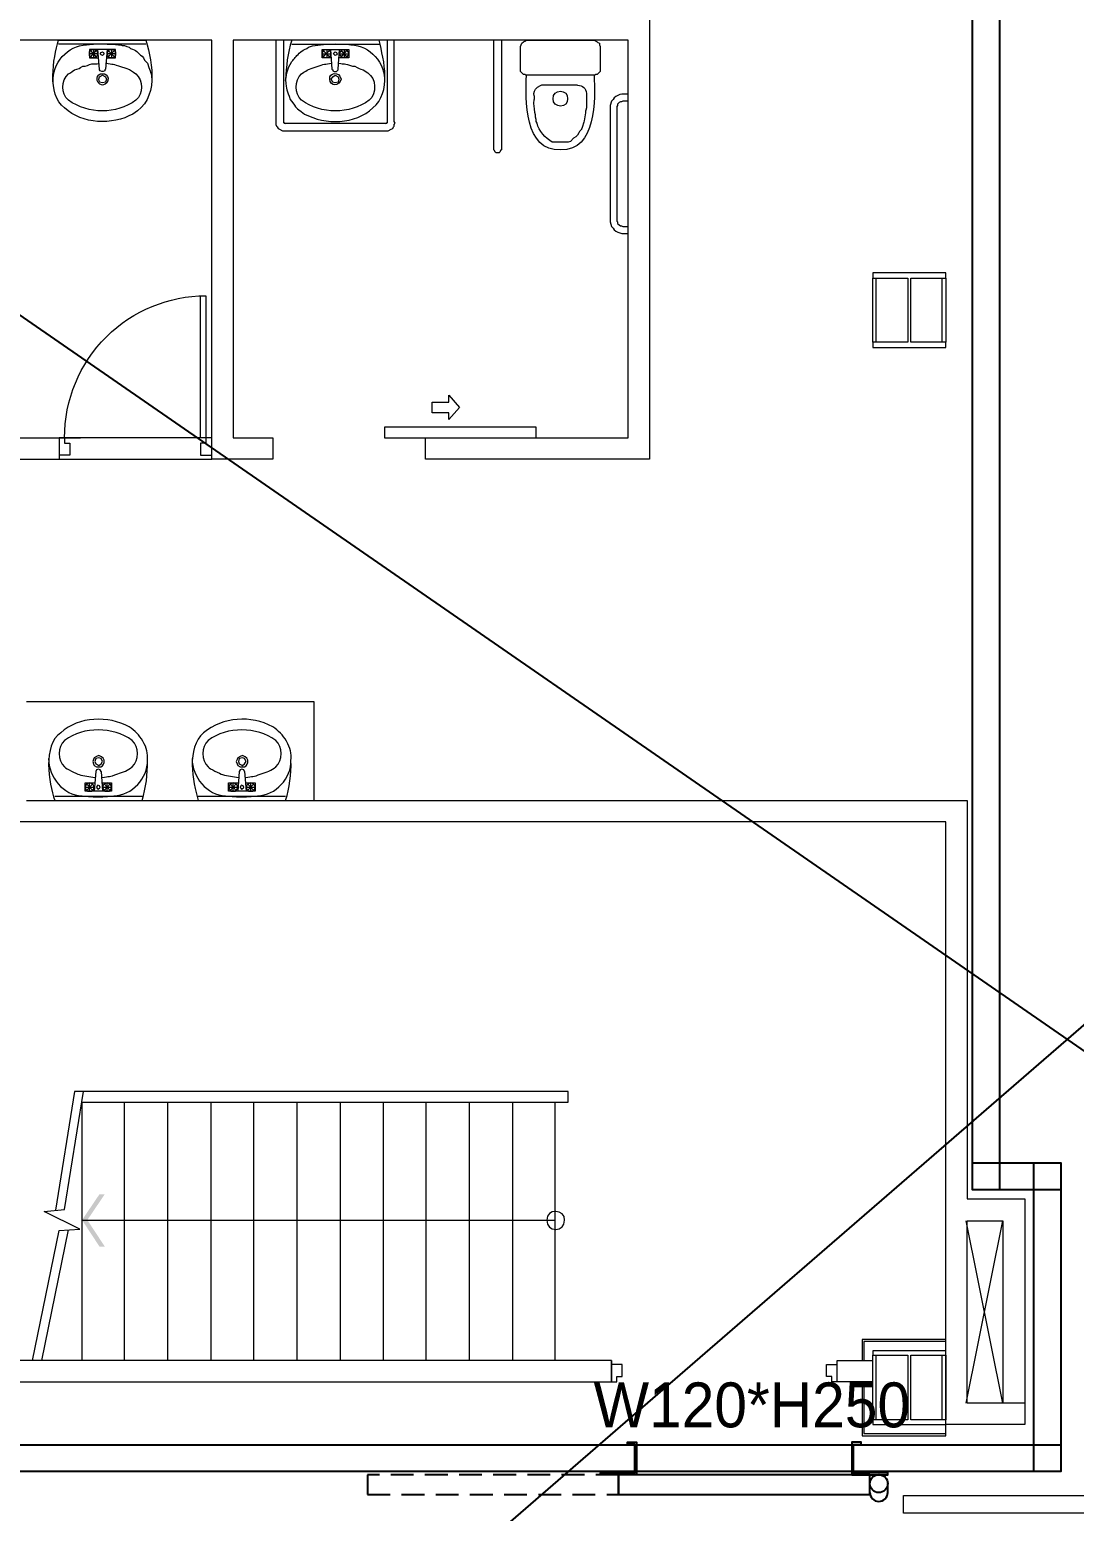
# Model space of a CAD drawing. Header units: millimetres. Extents: x -15161 to 10473752, y -72817 to 33960.
# Drawn here: x -1538 to -955, y -29224 to -28399 of the extents above; entities that cross this region are included whole.
import ezdxf

# ---------------------------------------------------------------- set-up
doc = ezdxf.new("R2010")
doc.units = ezdxf.units.MM
doc.linetypes.add('HIDDEN', pattern=[9.525, 6.35, -3.175])
doc.layers.add('PDF_單色填滿', color=7, linetype='Continuous')
doc.layers.add('PDF_幾何圖形', color=7, linetype='Continuous')
doc.layers.add('添利-門', color=150, linetype='Continuous', lineweight=25)
doc.styles.get("Standard").update_dxf_attribs({"font": 'arial.ttf'})

# ---------------------------------------------------------------- blocks, each defined once
blk = doc.blocks.new('建築底圖1140116')
at = {"layer": 'PDF_單色填滿', "lineweight": 0}
for points in [[(-1508.41, -23201.27), (-1505.45, -23201.27), (-1498.67, -23186.88), (-1495.71, -23186.88)], [(-1498.67, -23216.09), (-1495.71, -23216.09), (-1508.41, -23201.27), (-1505.45, -23201.27)]]:
    blk.add_solid(points, dxfattribs=at)
at = {"layer": 'PDF_幾何圖形', "lineweight": 0}
for points in [[(-1203.98, -22532.3), (-1203.98, -22502.24), (-1192.13, -22502.24), (-1192.13, -22532.3), (-1192.13, -22777.45), (-1317.03, -22777.45), (-1317.03, -22765.59), (-1203.98, -22765.59), (-1203.98, -22544.15), (-1424.15, -22544.15), (-1424.15, -22765.59), (-1402.14, -22765.59), (-1402.14, -22777.45), (-1436.01, -22777.45), (-1436.01, -22544.15), (-1818.34, -22544.15)], [(-1521.54, -22544.15), (-1472.84, -22544.15)], [(-1472.84, -22546.27), (-1521.54, -22546.27)], [(-1488.09, -22546.69), (-1486.82, -22546.69), (-1485.97, -22547.12), (-1484.7, -22547.12), (-1483.43, -22547.54), (-1482.16, -22547.96), (-1481.31, -22548.81)], [(-1400.44, -22544.15), (-1400.44, -22591.15), (-1400.02, -22592), (-1399.6, -22592.42), (-1399.17, -22593.27), (-1398.33, -22593.69), (-1396.63, -22594.54), (-1337.78, -22594.54), (-1336.09, -22593.69), (-1335.24, -22593.27), (-1334.81, -22592.42), (-1334.39, -22592), (-1334.39, -22591.15), (-1333.97, -22590.3), (-1334.39, -22589.46), (-1334.39, -22544.15)], [(-1396.21, -22544.15), (-1396.21, -22589.88), (-1395.78, -22590.3)], [(-1342.86, -22544.15), (-1391.55, -22544.15)], [(-1391.55, -22546.27), (-1342.86, -22546.27)], [(-1387.32, -22551.35), (-1386.47, -22550.5), (-1385.2, -22549.66), (-1384.35, -22549.23), (-1383.08, -22548.81), (-1382.24, -22547.96)], [(-1338.63, -22589.88), (-1338.2, -22589.88), (-1338.2, -22544.15)], [(-1274.69, -22544.15), (-1274.69, -22605.12), (-1275.12, -22605.55), (-1275.54, -22606.39), (-1275.96, -22606.82), (-1277.66, -22606.82), (-1278.08, -22606.39), (-1278.5, -22605.55), (-1278.93, -22605.12), (-1278.93, -22544.15)], [(-1494.86, -22553.89), (-1489.78, -22553.89), (-1489.78, -22549.23), (-1504.18, -22549.23), (-1504.18, -22553.89), (-1499.1, -22553.89)], [(-1499.52, -22551.78), (-1504.18, -22551.78)], [(-1500.37, -22553.47), (-1503.75, -22549.66)], [(-1503.75, -22553.47), (-1500.37, -22549.66)], [(-1502.06, -22549.23), (-1502.06, -22553.89)], [(-1494.44, -22549.23), (-1495.28, -22560.24), (-1495.71, -22560.67), (-1495.71, -22561.09), (-1496.55, -22561.51), (-1497.4, -22561.51), (-1498.25, -22561.09), (-1498.67, -22560.67), (-1498.67, -22560.24), (-1499.52, -22549.23)], [(-1489.78, -22551.78), (-1494.44, -22551.78)], [(-1490.2, -22553.47), (-1494.01, -22549.66)], [(-1494.01, -22553.47), (-1490.2, -22549.66)], [(-1491.9, -22549.23), (-1491.9, -22553.89)], [(-1474.96, -22553.05), (-1474.11, -22553.89), (-1473.69, -22555.16), (-1472, -22556.86), (-1471.15, -22559.4)], [(-1369.53, -22553.89), (-1374.61, -22553.89), (-1374.61, -22549.23), (-1359.8, -22549.23), (-1359.8, -22553.89), (-1365.3, -22553.89)], [(-1374.61, -22551.78), (-1369.96, -22551.78), (-1369.96, -22552.62), (-1371.23, -22553.89), (-1373.34, -22553.89), (-1374.19, -22552.62), (-1374.61, -22551.78), (-1374.19, -22550.5), (-1373.34, -22549.23), (-1371.23, -22549.23), (-1369.96, -22550.5), (-1369.96, -22551.78)], [(-1374.19, -22553.47), (-1370.38, -22549.66)], [(-1370.38, -22553.47), (-1374.19, -22549.66)], [(-1372.07, -22549.23), (-1372.07, -22553.89)], [(-1369.96, -22549.23), (-1369.11, -22560.24), (-1368.69, -22560.67), (-1368.69, -22561.09), (-1367.84, -22561.51), (-1366.57, -22561.51), (-1365.72, -22560.67), (-1365.72, -22560.24), (-1364.88, -22549.23)], [(-1364.88, -22551.78), (-1359.8, -22551.78)], [(-1364.03, -22553.47), (-1360.64, -22549.66)], [(-1360.64, -22553.47), (-1364.03, -22549.66)], [(-1362.34, -22549.23), (-1362.34, -22553.89)], [(-1516.03, -22562.78), (-1514.76, -22562.36), (-1513.91, -22561.51), (-1512.64, -22560.67), (-1510.1, -22559.82), (-1509.26, -22559.4), (-1507.99, -22558.55), (-1506.72, -22558.55), (-1505.45, -22558.13), (-1504.18, -22557.7), (-1502.91, -22557.28), (-1499.94, -22557.28), (-1498.67, -22556.86)], [(-1357.68, -22558.55), (-1356.41, -22558.55), (-1355.14, -22559.4), (-1353.87, -22559.82), (-1353.02, -22560.24), (-1351.75, -22560.67), (-1349.21, -22562.36)], [(-1232.35, -22569.13), (-1241.67, -22569.13), (-1252.25, -22569.13), (-1253.1, -22569.56), (-1254.79, -22570.4)], [(-1256.49, -22575.06), (-1256.49, -22577.18)], [(-1227.27, -22573.79), (-1227.27, -22575.06), (-1227.27, -22581.84), (-1227.69, -22583.11)], [(-1212.45, -22577.18), (-1213.3, -22578.03), (-1214.15, -22580.57), (-1214.15, -22645.35), (-1213.3, -22647.89), (-1212.45, -22648.73)], [(-1203.98, -22578.03), (-1206.95, -22578.03), (-1207.79, -22578.45), (-1208.22, -22578.45), (-1209.06, -22578.87), (-1209.91, -22579.72), (-1209.91, -22580.57), (-1210.33, -22580.99), (-1210.33, -22644.92), (-1209.91, -22645.35), (-1209.91, -22646.19), (-1209.06, -22647.04), (-1208.22, -22647.46), (-1207.79, -22647.46), (-1206.95, -22647.89), (-1203.98, -22647.89)], [(-1254.79, -22590.3), (-1255.22, -22589.46), (-1255.22, -22588.19), (-1255.64, -22586.92), (-1255.64, -22585.65), (-1256.06, -22584.38)], [(-1396.21, -22589.88), (-1395.78, -22589.88), (-1395.78, -22590.3), (-1395.36, -22590.3), (-1394.94, -22590.73)], [(-1395.36, -22590.3), (-1339.47, -22590.3), (-1339.05, -22590.73)], [(-1339.47, -22590.3), (-1338.63, -22590.3), (-1338.63, -22589.88), (-1338.2, -22590.3)], [(-1232.35, -22597.08), (-1233.2, -22597.93), (-1234.47, -22598.77), (-1236.16, -22600.47), (-1237.43, -22600.89), (-1241.67, -22600.89), (-1246.32, -22600.89)], [(-1818.34, -22765.59), (-1509.26, -22765.59)], [(-1442.36, -22765.59), (-1521.11, -22765.59), (-1521.11, -22777.45), (-1436.01, -22777.45), (-1436.01, -22765.59), (-1439.4, -22765.59), (-1439.4, -22768.56), (-1442.36, -22768.56), (-1442.36, -22775.33), (-1436.01, -22775.33)], [(-1521.11, -22765.59), (-1518.15, -22765.59), (-1518.15, -22768.56), (-1515.18, -22768.56), (-1515.18, -22775.33), (-1521.11, -22775.33)], [(-1818.34, -22777.45), (-1509.26, -22777.45)], [(-1539.32, -22912.51), (-1379.27, -22912.51), (-1379.27, -22967.56)], [(-1499.1, -22942.58), (-1500.37, -22943), (-1501.64, -22943.85), (-1502.06, -22944.69), (-1502.48, -22945.96), (-1502.06, -22947.23), (-1501.64, -22948.08), (-1500.37, -22948.93), (-1499.1, -22948.93)], [(-1419.07, -22942.58), (-1420.34, -22943), (-1421.61, -22943.85), (-1422.04, -22944.69), (-1422.46, -22945.96), (-1422.04, -22947.23), (-1421.61, -22948.08), (-1420.34, -22948.93), (-1419.07, -22948.93)], [(-1500.79, -22951.47), (-1501.64, -22962.48)], [(-1497.82, -22951.47), (-1496.98, -22962.48)], [(-1420.77, -22951.47), (-1421.61, -22962.48)], [(-1417.8, -22951.47), (-1416.95, -22962.48)], [(-1496.98, -22957.82), (-1491.9, -22957.82), (-1491.9, -22962.48), (-1506.72, -22962.48), (-1506.72, -22957.82), (-1501.21, -22957.82)], [(-1501.64, -22960.36), (-1506.72, -22960.36)], [(-1502.48, -22958.24), (-1505.87, -22962.05)], [(-1505.87, -22958.24), (-1502.48, -22962.05)], [(-1504.18, -22962.48), (-1504.18, -22957.82)], [(-1491.9, -22960.36), (-1496.98, -22960.36)], [(-1492.74, -22958.24), (-1496.13, -22962.05)], [(-1496.13, -22958.24), (-1492.74, -22962.05)], [(-1494.44, -22962.48), (-1494.44, -22957.82)], [(-1416.95, -22957.82), (-1411.87, -22957.82), (-1411.87, -22962.48), (-1426.69, -22962.48), (-1426.69, -22957.82), (-1421.19, -22957.82)], [(-1421.61, -22960.36), (-1426.69, -22960.36)], [(-1422.46, -22958.24), (-1425.85, -22962.05)], [(-1425.85, -22958.24), (-1422.46, -22962.05)], [(-1424.15, -22962.48), (-1424.15, -22957.82)], [(-1411.87, -22960.36), (-1416.95, -22960.36)], [(-1412.72, -22958.24), (-1416.11, -22962.05)], [(-1416.11, -22958.24), (-1412.72, -22962.05)], [(-1414.41, -22962.48), (-1414.41, -22957.82)], [(-1539.32, -22967.56), (-1015.15, -22967.56), (-1015.15, -23189.42), (-982.97, -23189.42), (-982.97, -23315.17)], [(-1474.96, -22965.44), (-1523.65, -22965.44)], [(-1505.45, -22962.48), (-1502.91, -22962.48)], [(-1495.71, -22962.48), (-1493.17, -22962.48)], [(-1394.94, -22965.44), (-1443.63, -22965.44)], [(-1425.42, -22962.48), (-1422.88, -22962.48)], [(-1415.68, -22962.48), (-1413.14, -22962.48)], [(-1027, -23321.52), (-1027, -22979.41), (-1539.32, -22979.41), (-1818.34, -22979.41)], [(-1535.93, -23279.6), (-1521.11, -23207.2), (-1509.68, -23206.36), (-1529.58, -23196.62), (-1518.15, -23195.35), (-1507.56, -23129.72)], [(-1508.41, -23279.6), (-1508.41, -23135.65), (-1237.43, -23135.65), (-1237.43, -23129.72), (-1512.64, -23129.72), (-1523.23, -23195.77)], [(-1484.7, -23279.6), (-1484.7, -23135.65)], [(-1460.57, -23279.6), (-1460.57, -23135.65)], [(-1436.43, -23279.6), (-1436.43, -23135.65)], [(-1412.72, -23279.6), (-1412.72, -23135.65)], [(-1388.59, -23279.6), (-1388.59, -23135.65)], [(-1364.45, -23279.6), (-1364.45, -23135.65)], [(-1340.32, -23279.6), (-1340.32, -23135.65)], [(-1316.61, -23279.6), (-1316.61, -23135.65)], [(-1292.47, -23279.6), (-1292.47, -23135.65)], [(-1268.34, -23279.6), (-1268.34, -23135.65)], [(-1244.63, -23279.6), (-1244.63, -23135.65)], [(-1530.85, -23279.6), (-1516.03, -23206.78)], [(-1508.41, -23201.27), (-1244.63, -23201.27)], [(-982.97, -23303.31), (-1015.15, -23303.31), (-1015.15, -23201.7), (-995.25, -23201.7), (-995.25, -23303.31), (-1015.57, -23201.7)], [(-1015.57, -23303.31), (-995.25, -23201.7)], [(-1027, -23267.75), (-1073.58, -23267.75), (-1073.58, -23279.6)], [(-1027, -23269.02), (-1072.73, -23269.02), (-1072.73, -23279.6)], [(-1213.3, -23291.46), (-1213.3, -23279.6), (-1776.85, -23279.6)], [(-1213.3, -23279.6), (-1213.3, -23291.46), (-1210.33, -23291.46), (-1210.33, -23288.5), (-1207.37, -23288.5), (-1207.37, -23281.72), (-1213.3, -23281.72)], [(-1087.55, -23291.46), (-1090.51, -23291.46), (-1090.51, -23288.5), (-1093.48, -23288.5), (-1093.48, -23281.72), (-1087.55, -23281.72)], [(-1067.65, -23291.46), (-1087.55, -23291.46), (-1087.55, -23279.6), (-1067.65, -23279.6)], [(-1776.85, -23291.46), (-1213.3, -23291.46)], [(-1073.58, -23291.46), (-1073.58, -23321.52), (-1027, -23321.52)], [(-1072.73, -23291.46), (-1072.73, -23320.25), (-1027, -23320.25)], [(-982.97, -23315.17), (-1027, -23315.17)]]:
    blk.add_lwpolyline(points, dxfattribs=at)
for points in [[(-1223.04, -22563.63), (-1260.72, -22563.63), (-1261.14, -22563.63), (-1261.57, -22563.21), (-1262.41, -22563.21), (-1264.11, -22561.51), (-1264.11, -22547.54), (-1263.26, -22545.85), (-1262.41, -22545), (-1261.57, -22544.58), (-1260.72, -22544.15), (-1223.04, -22544.15), (-1221.34, -22545), (-1220.92, -22545.42), (-1220.07, -22545.85), (-1220.07, -22546.69), (-1219.65, -22547.54), (-1219.65, -22561.51), (-1221.34, -22563.21), (-1222.19, -22563.21), (-1222.61, -22563.63)], [(-1502.06, -22553.89), (-1503.33, -22553.89), (-1504.18, -22552.62), (-1504.18, -22550.5), (-1503.33, -22549.23), (-1500.79, -22549.23), (-1499.94, -22550.5), (-1499.52, -22551.78), (-1499.94, -22552.62), (-1500.79, -22553.89)], [(-1496.98, -22552.62), (-1497.82, -22552.2), (-1498.25, -22551.78), (-1497.82, -22550.93), (-1496.98, -22550.5), (-1496.55, -22550.93), (-1496.13, -22551.78)], [(-1491.9, -22553.89), (-1493.17, -22553.89), (-1494.01, -22552.62), (-1494.44, -22551.78), (-1494.01, -22550.5), (-1493.17, -22549.23), (-1491.05, -22549.23), (-1489.78, -22550.5), (-1489.78, -22552.62), (-1491.05, -22553.89)], [(-1366.15, -22551.78), (-1366.57, -22552.2), (-1367.42, -22552.62), (-1368.26, -22551.78), (-1367.84, -22550.93), (-1367.42, -22550.5), (-1366.57, -22550.93)], [(-1359.8, -22551.78), (-1360.22, -22552.62), (-1361.07, -22553.89), (-1363.61, -22553.89), (-1364.45, -22552.62), (-1364.88, -22551.78), (-1364.45, -22550.5), (-1363.61, -22549.23), (-1361.07, -22549.23), (-1360.22, -22550.5)], [(-1496.98, -22567.86), (-1498.67, -22567.44), (-1499.1, -22565.75), (-1498.67, -22564.48), (-1496.98, -22563.63), (-1495.28, -22564.48), (-1494.86, -22565.75), (-1495.28, -22567.44)], [(-1365.3, -22565.75), (-1365.72, -22567.44), (-1367.42, -22567.86), (-1368.69, -22567.44), (-1369.53, -22565.75), (-1368.69, -22564.48), (-1367.42, -22563.63), (-1365.72, -22564.48)], [(-1067.65, -22712.24), (-1067.65, -22715.21), (-1027, -22715.21), (-1027, -22712.24), (-1046.48, -22712.24), (-1046.48, -22676.68), (-1027, -22676.68), (-1027, -22673.71), (-1067.65, -22673.71), (-1067.65, -22676.68), (-1048.17, -22676.68), (-1048.17, -22712.24)], [(-1067.65, -22712.24), (-1067.65, -22676.68), (-1065.95, -22676.68), (-1065.95, -22712.24)], [(-1029.12, -22712.24), (-1029.12, -22676.68), (-1027, -22676.68), (-1027, -22712.24)], [(-1303.91, -22745.69), (-1303.91, -22741.88), (-1297.98, -22748.66), (-1303.91, -22755.43), (-1303.91, -22751.62), (-1313.22, -22751.62), (-1313.22, -22745.69)], [(-1255.22, -22765.59), (-1255.22, -22759.67), (-1339.9, -22759.67), (-1339.9, -22765.59)], [(-1499.1, -22943.85), (-1500.79, -22944.27), (-1501.21, -22945.96), (-1500.79, -22947.23), (-1499.1, -22948.08), (-1497.82, -22947.23), (-1496.98, -22945.96), (-1497.82, -22944.27)], [(-1419.07, -22943.85), (-1420.77, -22944.27), (-1421.19, -22945.96), (-1420.77, -22947.23), (-1419.07, -22948.08), (-1417.8, -22947.23), (-1416.95, -22945.96), (-1417.8, -22944.27)], [(-1499.52, -22959.09), (-1499.94, -22959.51), (-1500.37, -22960.36), (-1499.52, -22961.21), (-1498.67, -22960.78), (-1498.25, -22960.36), (-1498.67, -22959.51)], [(-1419.5, -22959.09), (-1419.92, -22959.51), (-1420.34, -22960.36), (-1419.92, -22960.78), (-1419.5, -22961.21), (-1418.65, -22960.78), (-1418.23, -22960.36), (-1418.65, -22959.51)], [(-1067.65, -23312.63), (-1067.65, -23315.17), (-1027, -23315.17), (-1027, -23312.63), (-1046.48, -23312.63), (-1046.48, -23276.64), (-1027, -23276.64), (-1027, -23274.1), (-1067.65, -23274.1), (-1067.65, -23276.64), (-1048.17, -23276.64), (-1048.17, -23312.63)], [(-1067.65, -23312.63), (-1067.65, -23276.64), (-1065.95, -23276.64), (-1065.95, -23312.63)], [(-1029.12, -23312.63), (-1029.12, -23276.64), (-1027, -23276.64), (-1027, -23312.63)]]:
    blk.add_lwpolyline(points, close=True, dxfattribs=at)
for points in [[(-1518.15, -22765.59, -0.199564), (-1494.86, -22709.28, -0.195591), (-1439.4, -22686.42), (-1439.4, -22765.59), (-1442.36, -22765.59), (-1442.36, -22686.42)], [(-1523.65, -22967.56), (-1474.96, -22967.56, 0.085895), (-1472, -22945.54)], [(-1443.63, -22967.56), (-1394.94, -22967.56, 0.085899), (-1391.97, -22945.54)]]:
    blk.add_lwpolyline(points, format="xyb", dxfattribs=at)
for points in [[(-1518.15, -22581.84), (-1528.15, -22574.42), (-1524.41, -22554.22), (-1521.54, -22544.15)], [(-1524.5, -22567.44), (-1525.17, -22556.93), (-1516.47, -22546.97), (-1505.87, -22546.69)], [(-1505.87, -22546.69), (-1502.09, -22545.9), (-1492.05, -22546.18), (-1488.09, -22546.69)], [(-1472.84, -22544.15), (-1468.96, -22557.55), (-1465.39, -22576.93), (-1480.04, -22585.22)], [(-1391.55, -22544.15), (-1393.99, -22551.3), (-1394.54, -22558.7), (-1394.94, -22566.17)], [(-1382.24, -22547.96), (-1376.85, -22545.97), (-1364.28, -22545.82), (-1358.53, -22546.69)], [(-1358.53, -22546.69), (-1347.93, -22546.97), (-1339.23, -22556.93), (-1339.9, -22567.44)], [(-1346.25, -22581.84), (-1335.79, -22573.12), (-1340.07, -22555.4), (-1342.86, -22544.15)], [(-1481.31, -22548.81), (-1478.28, -22549.37), (-1477.41, -22551.22), (-1474.96, -22553.05)], [(-1394.94, -22566.59), (-1394.17, -22561.82), (-1394.25, -22560.65), (-1391.55, -22556.01)], [(-1391.55, -22556.01), (-1389.91, -22554.23), (-1389.37, -22553.17), (-1387.32, -22551.35)], [(-1516.03, -22577.6), (-1520.16, -22573.82), (-1519.98, -22566.59), (-1516.03, -22562.78)], [(-1496.98, -22569.13), (-1501.78, -22568.03), (-1500.3, -22562.24), (-1496.98, -22562.78)], [(-1496.98, -22562.78), (-1493.66, -22562.24), (-1492.17, -22568.03), (-1496.98, -22569.13)], [(-1495.28, -22556.86), (-1490.82, -22557.71), (-1491.5, -22557.02), (-1486.39, -22558.97)], [(-1486.39, -22558.97), (-1480.79, -22560.81), (-1482.96, -22559.82), (-1478.35, -22562.78)], [(-1478.35, -22562.78), (-1474.4, -22566.59), (-1474.22, -22573.82), (-1478.35, -22577.6)], [(-1471.15, -22559.4), (-1470.08, -22561.92), (-1469.59, -22563.83), (-1469.46, -22566.59)], [(-1386.05, -22577.6), (-1390.17, -22573.82), (-1390, -22566.59), (-1386.05, -22562.78)], [(-1386.05, -22562.78), (-1381.9, -22560.33), (-1382.84, -22560.43), (-1378, -22558.97)], [(-1378, -22558.97), (-1372.89, -22557.02), (-1373.58, -22557.71), (-1369.11, -22556.86)], [(-1370.38, -22565.75), (-1370.92, -22562.42), (-1365.14, -22560.94), (-1364.03, -22565.75)], [(-1365.3, -22556.86), (-1361.84, -22557.91), (-1362.67, -22556.48), (-1357.68, -22558.55)], [(-1349.21, -22562.36), (-1344.26, -22565.39), (-1344.13, -22573.82), (-1348.36, -22577.6)], [(-1241.67, -22605.12), (-1261.83, -22606.45), (-1261.43, -22576.81), (-1260.72, -22563.63)], [(-1223.04, -22563.63), (-1222.26, -22576.61), (-1221.86, -22606.05), (-1241.67, -22605.12)], [(-1394.94, -22566.17), (-1394.41, -22572.4), (-1394.39, -22571.41), (-1392.4, -22577.18)], [(-1364.03, -22565.75), (-1364.85, -22569.89), (-1370.24, -22570.22), (-1370.38, -22565.75)], [(-1256.49, -22575.06), (-1256.75, -22573.33), (-1256.22, -22571.51), (-1254.79, -22570.4)], [(-1245.9, -22576.76), (-1246.32, -22571.26), (-1237.11, -22571.05), (-1237.86, -22576.76)], [(-1232.35, -22569.13), (-1229.23, -22569.52), (-1227.62, -22570.5), (-1227.27, -22573.79)], [(-1478.35, -22577.6), (-1489.68, -22585.56), (-1504.44, -22585.37), (-1516.03, -22577.6)], [(-1392.4, -22577.18), (-1387.73, -22583.14), (-1390.48, -22580.7), (-1384.35, -22585.22)], [(-1348.36, -22577.6), (-1359.38, -22585.37), (-1375.14, -22585.45), (-1386.05, -22577.6)], [(-1256.06, -22584.38), (-1256.47, -22580.99), (-1256.6, -22580.88), (-1256.49, -22577.18)], [(-1237.86, -22576.76), (-1237.01, -22582.12), (-1246.29, -22582.15), (-1245.9, -22576.76)], [(-1203.98, -22574.22), (-1207.02, -22573.83), (-1210.85, -22574.22), (-1212.45, -22577.18)], [(-1480.04, -22585.22), (-1491.76, -22591.55), (-1508.06, -22590.98), (-1518.15, -22581.84)], [(-1384.35, -22585.22), (-1372.7, -22591.48), (-1356.22, -22591.02), (-1346.25, -22581.84)], [(-1227.69, -22583.11), (-1227.72, -22584.08), (-1228.52, -22589.64), (-1228.96, -22590.3)], [(-1246.32, -22600.89), (-1250.24, -22598.56), (-1253.81, -22594.86), (-1254.79, -22590.3)], [(-1228.96, -22590.3), (-1230.76, -22596.32), (-1229.97, -22592.62), (-1232.35, -22597.08)], [(-1212.45, -22648.73), (-1210.85, -22651.7), (-1207.02, -22652.09), (-1203.98, -22651.7)], [(-1482.16, -22926.49), (-1493.82, -22920.3), (-1510.04, -22920.66), (-1520.27, -22929.87)], [(-1480.47, -22934.11), (-1491.4, -22926.34), (-1507.22, -22926.27), (-1518.15, -22934.11)], [(-1474.54, -22934.53), (-1476.49, -22931.06), (-1479.03, -22928.74), (-1482.16, -22926.49)], [(-1402.14, -22926.49), (-1414.41, -22920.07), (-1429.72, -22920.94), (-1440.67, -22929.87)], [(-1400.44, -22934.11), (-1411.37, -22926.34), (-1427.2, -22926.27), (-1438.12, -22934.11)], [(-1394.51, -22934.53), (-1396.47, -22931.06), (-1399.01, -22928.74), (-1402.14, -22926.49)], [(-1520.27, -22929.87), (-1530.49, -22937.1), (-1526.93, -22957.59), (-1523.65, -22967.56)], [(-1518.15, -22934.11), (-1522.28, -22937.89), (-1522.1, -22945.12), (-1518.15, -22948.93)], [(-1480.47, -22948.93), (-1476.51, -22945.12), (-1476.34, -22937.89), (-1480.47, -22934.11)], [(-1472, -22945.54), (-1471.76, -22940.99), (-1472.19, -22938.6), (-1474.54, -22934.53)], [(-1440.67, -22929.87), (-1450.3, -22938.49), (-1446.97, -22956.83), (-1443.63, -22967.56)], [(-1438.12, -22934.11), (-1442.25, -22937.89), (-1442.08, -22945.12), (-1438.12, -22948.93)], [(-1400.44, -22948.93), (-1396.49, -22945.12), (-1396.31, -22937.89), (-1400.44, -22934.11)], [(-1391.97, -22945.54), (-1391.73, -22940.99), (-1392.17, -22938.59), (-1394.51, -22934.53)], [(-1499.1, -22948.93), (-1495.78, -22949.47), (-1494.29, -22943.68), (-1499.1, -22942.58)], [(-1419.07, -22948.93), (-1415.76, -22949.47), (-1414.27, -22943.68), (-1419.07, -22942.58)], [(-1527.04, -22944.27), (-1526.95, -22954.48), (-1519.09, -22964.66), (-1508.41, -22965.02)], [(-1518.15, -22948.93), (-1517.32, -22949.99), (-1511.59, -22952.53), (-1510.1, -22953.16)], [(-1497.82, -22951.47), (-1497.78, -22949.73), (-1500.83, -22949.71), (-1500.79, -22951.47)], [(-1490.63, -22965.02), (-1480.66, -22964.83), (-1471.48, -22955.1), (-1472, -22945.12)], [(-1488.51, -22952.74), (-1485.67, -22951.86), (-1482.7, -22950.82), (-1480.47, -22948.93)], [(-1447.02, -22944.27), (-1447.11, -22954.47), (-1438.94, -22964.67), (-1428.39, -22965.02)], [(-1438.12, -22948.93), (-1437.3, -22949.99), (-1431.56, -22952.53), (-1430.08, -22953.16)], [(-1417.8, -22951.47), (-1417.76, -22949.73), (-1420.81, -22949.71), (-1420.77, -22951.47)], [(-1410.6, -22965.02), (-1400.63, -22964.83), (-1391.46, -22955.1), (-1391.97, -22945.12)], [(-1408.49, -22952.74), (-1405.65, -22951.86), (-1402.68, -22950.82), (-1400.44, -22948.93)], [(-1510.1, -22953.16), (-1507.18, -22954.01), (-1504.18, -22954.3), (-1501.21, -22954.85)], [(-1504.18, -22957.82), (-1506.97, -22958.52), (-1507.44, -22960.34), (-1505.45, -22962.48)], [(-1502.91, -22962.48), (-1500.92, -22960.34), (-1501.39, -22958.52), (-1504.18, -22957.82)], [(-1494.44, -22957.82), (-1497.23, -22958.52), (-1497.7, -22960.34), (-1495.71, -22962.48)], [(-1497.4, -22954.85), (-1492.93, -22954), (-1493.62, -22954.69), (-1488.51, -22952.74)], [(-1493.17, -22962.48), (-1491.18, -22960.34), (-1491.65, -22958.52), (-1494.44, -22957.82)], [(-1430.08, -22953.16), (-1427.16, -22954.01), (-1424.15, -22954.3), (-1421.19, -22954.85)], [(-1424.15, -22957.82), (-1426.95, -22958.52), (-1427.41, -22960.34), (-1425.42, -22962.48)], [(-1422.88, -22962.48), (-1420.89, -22960.34), (-1421.37, -22958.52), (-1424.15, -22957.82)], [(-1414.41, -22957.82), (-1417.21, -22958.52), (-1417.67, -22960.34), (-1415.68, -22962.48)], [(-1417.38, -22954.85), (-1412.91, -22954), (-1413.6, -22954.69), (-1408.49, -22952.74)], [(-1413.14, -22962.48), (-1411.15, -22960.34), (-1411.63, -22958.52), (-1414.41, -22957.82)], [(-1508.41, -22965.02), (-1505.54, -22965.69), (-1493.5, -22965.69), (-1490.63, -22965.02)], [(-1428.39, -22965.02), (-1425.51, -22965.69), (-1413.48, -22965.69), (-1410.6, -22965.02)], [(-1239.55, -23201.27), (-1238.82, -23195.15), (-1250.02, -23194.78), (-1249.29, -23201.27)], [(-1249.29, -23201.27), (-1249.9, -23208.42), (-1238.95, -23208), (-1239.55, -23201.27)]]:
    blk.add_open_spline(points, degree=3, dxfattribs=at)

msp = doc.modelspace()

# ---------------------------------------------------------------- linework, layer by layer
at = {"color": 230}
msp.add_line((-2764.4316, -27714.2015), (3296.1753, -31900.7926), dxfattribs=at)
msp.add_lwpolyline([(43975.9067, 9939.3038), (-15160.8453, -41255.219)], dxfattribs=at)
at = {"color": 94}
for points in [[(-1012.1459, -27939.6491), (-997.1459, -27939.6491), (-997.1459, -29044.8916), (-1012.1459, -29044.8916)], [(-962.9672, -29029.8916), (-962.9672, -29044.8916), (-1012.1459, -29044.8916), (-1012.1459, -29029.8916)], [(-962.9672, -29201.9124), (-977.9672, -29201.9124), (-977.9672, -29029.8916), (-962.9672, -29029.8916)], [(-962.9672, -29186.9124), (-962.9672, -29201.9124), (-1813.3405, -29201.9124), (-1813.3405, -29186.9124)]]:
    msp.add_lwpolyline(points, close=True, dxfattribs=at)
at = {"color": 8, "lineweight": 13, "ltscale": 0.13}
msp.add_lwpolyline([(-1050.5636, -29225.109), (-1050.5636, -29215.109), (-920.5636, -29215.109), (-920.5636, -29225.109)], close=True, dxfattribs=at)
at = {"layer": 'PDF_幾何圖形', "color": 150, "lineweight": 25, "true_color": 0x007fff}
for points in [[(-1204.4552, -29186.8456), (-1204.4552, -29185.5697), (-1199.3518, -29185.5697), (-1199.3518, -29203.6039), (-1219.4463, -29203.6039), (-1219.4463, -29202.6471), (-1200.3087, -29202.6471), (-1200.3087, -29186.8456)], [(-1074.2485, -29186.8456), (-1074.2485, -29185.5697), (-1079.3518, -29185.5697), (-1079.3518, -29203.6039), (-1059.2574, -29203.6039), (-1059.2574, -29202.6471), (-1078.3949, -29202.6471), (-1078.3949, -29186.8456)]]:
    msp.add_lwpolyline(points, close=True, dxfattribs=at)
at = {"layer": '添利-門', "linetype": 'HIDDEN', "ltscale": 2}
for p, q in [((-1209.3518, -29203.604), (-1349.3518, -29203.604)), ((-1349.3518, -29203.604), (-1349.3518, -29214.604)), ((-1209.3518, -29214.604), (-1209.3518, -29203.604)), ((-1349.3518, -29214.604), (-1209.3518, -29214.604))]:
    msp.add_line(p, q, dxfattribs=at)
at = {"layer": '添利-門'}
for p, q in [((-1069.3518, -29203.6039), (-1209.3518, -29203.604)), ((-1209.3518, -29203.604), (-1209.3518, -29214.604)), ((-1069.3518, -29214.604), (-1069.3518, -29203.604)), ((-1209.3518, -29214.604), (-1069.3518, -29214.604))]:
    msp.add_line(p, q, dxfattribs=at)
at = {"layer": '添利-門', "linetype": 'ByBlock', "lineweight": -3}
msp.add_line((-1059.3519, -29213.5043), (-1059.3519, -29208.573), dxfattribs=at)
at = {"layer": '添利-門'}
msp.add_circle((-1064.3519, -29208.573), 5, dxfattribs=at)
msp.add_arc((-1064.3519, -29213.5043), 5, 180, 0, dxfattribs=at)

# ---------------------------------------------------------------- block references
at = {"color": 2}
msp.add_blockref('建築底圖1140116', (0, -5860.4722), dxfattribs=at)

# ---------------------------------------------------------------- texts
at = {"color": 30, "insert": (-1046.9164, -29177.5752), "char_height": 25, "attachment_point": 9}
msp.add_mtext_dynamic_manual_height_columns('{\\fPMingLiU|b0|i0|c136|p18;\\C150;\\c16744192;W120*H250}', width=230.42296, gutter_width=12.5, heights=[0], dxfattribs=at)

doc.saveas('drawing.dxf')
